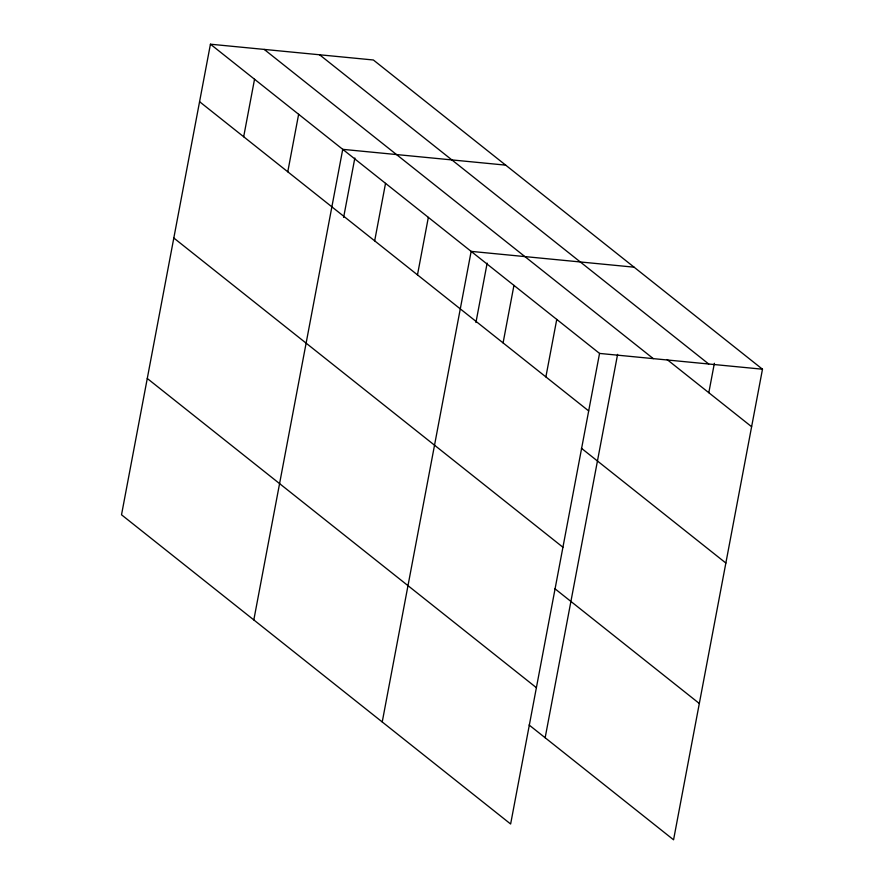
<?xml version="1.0" encoding="UTF-8"?>
<svg xmlns="http://www.w3.org/2000/svg" width="884" height="884" viewBox="0 0 884 884"><rect width="100%" height="100%" fill="white"/><g stroke="black" fill="none" stroke-linecap="round" stroke-linejoin="round"><path stroke-width="1.33" d="M210.436 44.2L121.517 514.786L510.632 824.01L599.551 353.423L210.436 44.2L373.368 59.99L762.483 369.214L673.564 839.8L529.107 725.002M243.675 136.755L254.537 79.251M287.775 171.794L298.637 114.29M253.818 619.916L342.738 149.341L505.659 165.131M343.622 217.376L354.849 157.993M374.672 240.857L385.534 183.353M417.48 274.869L428.342 217.365M382.231 721.963L471.15 251.376L634.071 267.178M475.923 322.505L487.15 263.123M503.084 342.904L513.947 285.388M545.881 376.916L556.754 319.411M545.152 737.753L617.596 354.373M708.813 392.706L714.371 363.291M599.551 353.423L762.483 369.214M319.599 54.786L708.714 364.009M667.077 359.545L751.61 426.718M264.205 49.416L653.32 358.639M199.574 101.704L588.689 410.927M581.396 448.243L725.863 563.042M173.817 238.017L562.931 547.24M554.865 588.689L699.321 703.487M147.274 378.474L536.389 687.686"/></g></svg>
